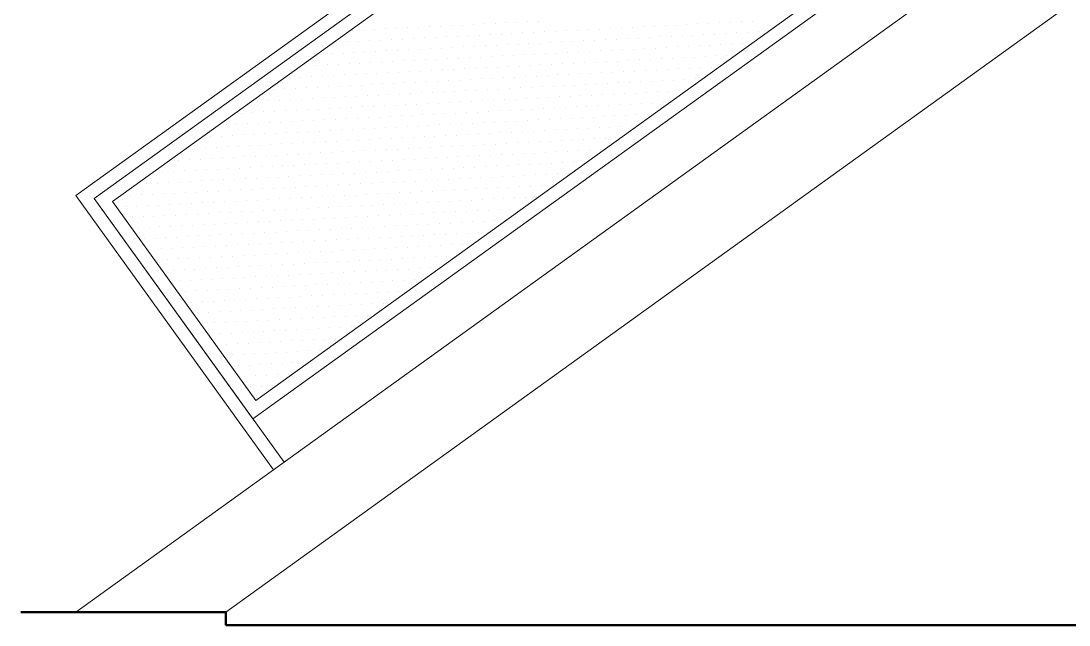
# Model space of a CAD drawing. Header units: inches. Extents: x -1721 to -585, y -6348 to -3019.
# Drawn here: x -823.88 to -821.487, y -3139.215 to -3137.836 of the extents above; entities that cross this region are included whole.
import ezdxf

# ---------------------------------------------------------------- set-up
doc = ezdxf.new("R2010")
doc.units = ezdxf.units.IN
doc.header["$MEASUREMENT"] = 0
doc.layers.add('$0$AA - pareti sezionate', color=236, linetype='Continuous', lineweight=50)
doc.layers.add('$0$AA- arredo', color=8, linetype='Continuous', lineweight=18)

msp = doc.modelspace()

# ---------------------------------------------------------------- linework, layer by layer
at = {"layer": '$0$AA - pareti sezionate'}
for p, q in [((-823.4121, -3139.1852), (-823.8798, -3139.1852)), ((-823.4121, -3139.1852), (-823.4121, -3139.2145)), ((-823.4121, -3139.2145), (-820.2544, -3139.2145))]:
    msp.add_line(p, q, dxfattribs=at)
at = {"layer": '$0$AA- arredo'}
for p, q in [((-820.2544, -3136.6652), (-823.7544, -3139.1852)), ((-821.5744, -3136.6652), (-823.7544, -3138.2342)), ((-821.523, -3136.6652), (-823.7125, -3138.241)), ((-820.2544, -3136.9116), (-823.4121, -3139.1852)), ((-822.3137, -3137.2342), (-823.7125, -3138.241)), ((-822.3205, -3137.2761), (-823.6707, -3138.2478)), ((-823.3436, -3138.7024), (-821.9934, -3137.7306)), ((-823.3504, -3138.7442), (-821.9515, -3137.7374)), ((-823.7544, -3138.2342), (-823.3036, -3138.8606)), ((-823.7125, -3138.241), (-823.2792, -3138.8431)), ((-823.7125, -3138.241), (-823.3504, -3138.7442)), ((-823.6707, -3138.2478), (-823.3436, -3138.7024))]:
    msp.add_line(p, q, dxfattribs=at)
at = {"layer": '$0$AA- arredo', "linetype": 'Continuous'}
for p, q in [((-823.0223, -3137.853), (-823.0223, -3137.853)), ((-822.9974, -3137.8518), (-822.9974, -3137.8518)), ((-822.9724, -3137.8505), (-822.9724, -3137.8505)), ((-822.9474, -3137.8492), (-822.9474, -3137.8492)), ((-822.9225, -3137.848), (-822.9225, -3137.848)), ((-822.8975, -3137.8467), (-822.8975, -3137.8467)), ((-822.8725, -3137.8454), (-822.8725, -3137.8454)), ((-822.8476, -3137.8441), (-822.8476, -3137.8441)), ((-822.8226, -3137.8429), (-822.8226, -3137.8429)), ((-822.7976, -3137.8416), (-822.7976, -3137.8416)), ((-822.7727, -3137.8403), (-822.7727, -3137.8403)), ((-822.7477, -3137.8391), (-822.7477, -3137.8391)), ((-822.7227, -3137.8378), (-822.7227, -3137.8378)), ((-822.6978, -3137.8365), (-822.6978, -3137.8365)), ((-822.5342, -3137.8532), (-822.5342, -3137.8532)), ((-822.5092, -3137.8519), (-822.5092, -3137.8519)), ((-822.4843, -3137.8507), (-822.4843, -3137.8507)), ((-822.4593, -3137.8494), (-822.4593, -3137.8494)), ((-822.4343, -3137.8481), (-822.4343, -3137.8481)), ((-822.4094, -3137.8468), (-822.4094, -3137.8468)), ((-822.3844, -3137.8456), (-822.3844, -3137.8456)), ((-822.3594, -3137.8443), (-822.3594, -3137.8443)), ((-822.3344, -3137.843), (-822.3344, -3137.843)), ((-822.3095, -3137.8418), (-822.3095, -3137.8418)), ((-822.2845, -3137.8405), (-822.2845, -3137.8405)), ((-822.2595, -3137.8392), (-822.2595, -3137.8392)), ((-822.2346, -3137.8379), (-822.2346, -3137.8379)), ((-822.2096, -3137.8367), (-822.2096, -3137.8367)), ((-823.1222, -3137.8581), (-823.1222, -3137.8581)), ((-823.0972, -3137.8569), (-823.0972, -3137.8569)), ((-823.0723, -3137.8556), (-823.0723, -3137.8556)), ((-823.0473, -3137.8543), (-823.0473, -3137.8543)), ((-823.0086, -3137.8774), (-823.0086, -3137.8774)), ((-822.9836, -3137.8761), (-822.9836, -3137.8761)), ((-822.9586, -3137.8748), (-822.9586, -3137.8748)), ((-822.9337, -3137.8736), (-822.9337, -3137.8736)), ((-822.9087, -3137.8723), (-822.9087, -3137.8723)), ((-822.8837, -3137.871), (-822.8837, -3137.871)), ((-822.8588, -3137.8697), (-822.8588, -3137.8697)), ((-822.8338, -3137.8685), (-822.8338, -3137.8685)), ((-822.8088, -3137.8672), (-822.8088, -3137.8672)), ((-822.7839, -3137.8659), (-822.7839, -3137.8659)), ((-822.7589, -3137.8647), (-822.7589, -3137.8647)), ((-822.7339, -3137.8634), (-822.7339, -3137.8634)), ((-822.709, -3137.8621), (-822.709, -3137.8621)), ((-822.684, -3137.8608), (-822.684, -3137.8608)), ((-822.659, -3137.8596), (-822.659, -3137.8596)), ((-822.6341, -3137.8583), (-822.6341, -3137.8583)), ((-822.6091, -3137.857), (-822.6091, -3137.857)), ((-822.5841, -3137.8557), (-822.5841, -3137.8557)), ((-822.5592, -3137.8545), (-822.5592, -3137.8545)), ((-822.5204, -3137.8775), (-822.5204, -3137.8775)), ((-822.4955, -3137.8763), (-822.4955, -3137.8763)), ((-822.4705, -3137.875), (-822.4705, -3137.875)), ((-822.4455, -3137.8737), (-822.4455, -3137.8737)), ((-822.4206, -3137.8724), (-822.4206, -3137.8724)), ((-822.3956, -3137.8712), (-822.3956, -3137.8712)), ((-822.3706, -3137.8699), (-822.3706, -3137.8699)), ((-822.3457, -3137.8686), (-822.3457, -3137.8686)), ((-822.3207, -3137.8674), (-822.3207, -3137.8674)), ((-822.2957, -3137.8661), (-822.2957, -3137.8661)), ((-822.2708, -3137.8648), (-822.2708, -3137.8648)), ((-822.2458, -3137.8635), (-822.2458, -3137.8635)), ((-822.2208, -3137.8623), (-822.2208, -3137.8623)), ((-822.1959, -3137.861), (-822.1959, -3137.861)), ((-823.1584, -3137.885), (-823.1584, -3137.885)), ((-823.1334, -3137.8837), (-823.1334, -3137.8837)), ((-823.1084, -3137.8825), (-823.1084, -3137.8825)), ((-823.0835, -3137.8812), (-823.0835, -3137.8812)), ((-823.0585, -3137.8799), (-823.0585, -3137.8799)), ((-823.0335, -3137.8786), (-823.0335, -3137.8786)), ((-822.9699, -3137.9004), (-822.9699, -3137.9004)), ((-822.9449, -3137.8992), (-822.9449, -3137.8992)), ((-822.9199, -3137.8979), (-822.9199, -3137.8979)), ((-822.8949, -3137.8966), (-822.8949, -3137.8966)), ((-822.87, -3137.8953), (-822.87, -3137.8953)), ((-822.845, -3137.8941), (-822.845, -3137.8941)), ((-822.82, -3137.8928), (-822.82, -3137.8928)), ((-822.7951, -3137.8915), (-822.7951, -3137.8915)), ((-822.7701, -3137.8903), (-822.7701, -3137.8903)), ((-822.7451, -3137.889), (-822.7451, -3137.889)), ((-822.7202, -3137.8877), (-822.7202, -3137.8877)), ((-822.6952, -3137.8864), (-822.6952, -3137.8864)), ((-822.6702, -3137.8852), (-822.6702, -3137.8852)), ((-822.6453, -3137.8839), (-822.6453, -3137.8839)), ((-822.6203, -3137.8826), (-822.6203, -3137.8826)), ((-822.5953, -3137.8814), (-822.5953, -3137.8814)), ((-822.5704, -3137.8801), (-822.5704, -3137.8801)), ((-822.5454, -3137.8788), (-822.5454, -3137.8788)), ((-822.4817, -3137.9006), (-822.4817, -3137.9006)), ((-822.4567, -3137.8993), (-822.4567, -3137.8993)), ((-822.4318, -3137.8981), (-822.4318, -3137.8981)), ((-822.4068, -3137.8968), (-822.4068, -3137.8968)), ((-822.3818, -3137.8955), (-822.3818, -3137.8955)), ((-822.3569, -3137.8942), (-822.3569, -3137.8942)), ((-822.3319, -3137.893), (-822.3319, -3137.893)), ((-822.3069, -3137.8917), (-822.3069, -3137.8917)), ((-822.282, -3137.8904), (-822.282, -3137.8904)), ((-822.257, -3137.8891), (-822.257, -3137.8891)), ((-822.232, -3137.8879), (-822.232, -3137.8879)), ((-823.1946, -3137.9119), (-823.1946, -3137.9119)), ((-823.1696, -3137.9106), (-823.1696, -3137.9106)), ((-823.1446, -3137.9093), (-823.1446, -3137.9093)), ((-823.1197, -3137.9081), (-823.1197, -3137.9081)), ((-823.0947, -3137.9068), (-823.0947, -3137.9068)), ((-823.0697, -3137.9055), (-823.0697, -3137.9055)), ((-823.0448, -3137.9043), (-823.0448, -3137.9043)), ((-823.0198, -3137.903), (-823.0198, -3137.903)), ((-822.9948, -3137.9017), (-822.9948, -3137.9017)), ((-822.9561, -3137.9248), (-822.9561, -3137.9248)), ((-822.9311, -3137.9235), (-822.9311, -3137.9235)), ((-822.9062, -3137.9222), (-822.9062, -3137.9222)), ((-822.8812, -3137.921), (-822.8812, -3137.921)), ((-822.8562, -3137.9197), (-822.8562, -3137.9197)), ((-822.8313, -3137.9184), (-822.8313, -3137.9184)), ((-822.8063, -3137.9171), (-822.8063, -3137.9171)), ((-822.7813, -3137.9159), (-822.7813, -3137.9159)), ((-822.7564, -3137.9146), (-822.7564, -3137.9146)), ((-822.7314, -3137.9133), (-822.7314, -3137.9133)), ((-822.7064, -3137.912), (-822.7064, -3137.912)), ((-822.6815, -3137.9108), (-822.6815, -3137.9108)), ((-822.6565, -3137.9095), (-822.6565, -3137.9095)), ((-822.6315, -3137.9082), (-822.6315, -3137.9082)), ((-822.6065, -3137.907), (-822.6065, -3137.907)), ((-822.5816, -3137.9057), (-822.5816, -3137.9057)), ((-822.5566, -3137.9044), (-822.5566, -3137.9044)), ((-822.5316, -3137.9031), (-822.5316, -3137.9031)), ((-822.5067, -3137.9019), (-822.5067, -3137.9019)), ((-822.468, -3137.9249), (-822.468, -3137.9249)), ((-822.443, -3137.9237), (-822.443, -3137.9237)), ((-822.418, -3137.9224), (-822.418, -3137.9224)), ((-822.3931, -3137.9211), (-822.3931, -3137.9211)), ((-822.3681, -3137.9198), (-822.3681, -3137.9198)), ((-822.3431, -3137.9186), (-822.3431, -3137.9186)), ((-822.3181, -3137.9173), (-822.3181, -3137.9173)), ((-822.2932, -3137.916), (-822.2932, -3137.916)), ((-822.2682, -3137.9147), (-822.2682, -3137.9147)), ((-823.2307, -3137.9388), (-823.2307, -3137.9388)), ((-823.2058, -3137.9375), (-823.2058, -3137.9375)), ((-823.1808, -3137.9362), (-823.1808, -3137.9362)), ((-823.1558, -3137.9349), (-823.1558, -3137.9349)), ((-823.1309, -3137.9337), (-823.1309, -3137.9337)), ((-823.1059, -3137.9324), (-823.1059, -3137.9324)), ((-823.0809, -3137.9311), (-823.0809, -3137.9311)), ((-823.056, -3137.9299), (-823.056, -3137.9299)), ((-823.031, -3137.9286), (-823.031, -3137.9286)), ((-823.006, -3137.9273), (-823.006, -3137.9273)), ((-822.9811, -3137.926), (-822.9811, -3137.926)), ((-822.9423, -3137.9491), (-822.9423, -3137.9491)), ((-822.9174, -3137.9478), (-822.9174, -3137.9478)), ((-822.8924, -3137.9466), (-822.8924, -3137.9466)), ((-822.8674, -3137.9453), (-822.8674, -3137.9453)), ((-822.8425, -3137.944), (-822.8425, -3137.944)), ((-822.8175, -3137.9427), (-822.8175, -3137.9427)), ((-822.7925, -3137.9415), (-822.7925, -3137.9415)), ((-822.7676, -3137.9402), (-822.7676, -3137.9402)), ((-822.7426, -3137.9389), (-822.7426, -3137.9389)), ((-822.7176, -3137.9376), (-822.7176, -3137.9376)), ((-822.6927, -3137.9364), (-822.6927, -3137.9364)), ((-822.6677, -3137.9351), (-822.6677, -3137.9351)), ((-822.6427, -3137.9338), (-822.6427, -3137.9338)), ((-822.6178, -3137.9326), (-822.6178, -3137.9326)), ((-822.5928, -3137.9313), (-822.5928, -3137.9313)), ((-822.5678, -3137.93), (-822.5678, -3137.93)), ((-822.5429, -3137.9287), (-822.5429, -3137.9287)), ((-822.5179, -3137.9275), (-822.5179, -3137.9275)), ((-822.4929, -3137.9262), (-822.4929, -3137.9262)), ((-822.4542, -3137.9493), (-822.4542, -3137.9493)), ((-822.4292, -3137.948), (-822.4292, -3137.948)), ((-822.4043, -3137.9467), (-822.4043, -3137.9467)), ((-822.3793, -3137.9454), (-822.3793, -3137.9454)), ((-822.3543, -3137.9442), (-822.3543, -3137.9442)), ((-822.3294, -3137.9429), (-822.3294, -3137.9429)), ((-822.3044, -3137.9416), (-822.3044, -3137.9416)), ((-823.2669, -3137.9656), (-823.2669, -3137.9656)), ((-823.2419, -3137.9644), (-823.2419, -3137.9644)), ((-823.217, -3137.9631), (-823.217, -3137.9631)), ((-823.192, -3137.9618), (-823.192, -3137.9618)), ((-823.167, -3137.9605), (-823.167, -3137.9605)), ((-823.1421, -3137.9593), (-823.1421, -3137.9593)), ((-823.1171, -3137.958), (-823.1171, -3137.958)), ((-823.0921, -3137.9567), (-823.0921, -3137.9567)), ((-823.0672, -3137.9555), (-823.0672, -3137.9555)), ((-823.0422, -3137.9542), (-823.0422, -3137.9542)), ((-823.0172, -3137.9529), (-823.0172, -3137.9529)), ((-822.9923, -3137.9516), (-822.9923, -3137.9516)), ((-822.9673, -3137.9504), (-822.9673, -3137.9504)), ((-822.9036, -3137.9722), (-822.9036, -3137.9722)), ((-822.8786, -3137.9709), (-822.8786, -3137.9709)), ((-822.8537, -3137.9696), (-822.8537, -3137.9696)), ((-822.8287, -3137.9683), (-822.8287, -3137.9683)), ((-822.8037, -3137.9671), (-822.8037, -3137.9671)), ((-822.7788, -3137.9658), (-822.7788, -3137.9658)), ((-822.7538, -3137.9645), (-822.7538, -3137.9645)), ((-822.7288, -3137.9633), (-822.7288, -3137.9633)), ((-822.7039, -3137.962), (-822.7039, -3137.962)), ((-822.6789, -3137.9607), (-822.6789, -3137.9607)), ((-822.6539, -3137.9594), (-822.6539, -3137.9594)), ((-822.629, -3137.9582), (-822.629, -3137.9582)), ((-822.604, -3137.9569), (-822.604, -3137.9569)), ((-822.579, -3137.9556), (-822.579, -3137.9556)), ((-822.5541, -3137.9543), (-822.5541, -3137.9543)), ((-822.5291, -3137.9531), (-822.5291, -3137.9531)), ((-822.5041, -3137.9518), (-822.5041, -3137.9518)), ((-822.4792, -3137.9505), (-822.4792, -3137.9505)), ((-822.4155, -3137.9723), (-822.4155, -3137.9723)), ((-822.3905, -3137.971), (-822.3905, -3137.971)), ((-822.3655, -3137.9698), (-822.3655, -3137.9698)), ((-822.3406, -3137.9685), (-822.3406, -3137.9685)), ((-823.3031, -3137.9925), (-823.3031, -3137.9925)), ((-823.2781, -3137.9912), (-823.2781, -3137.9912)), ((-823.2532, -3137.99), (-823.2532, -3137.99)), ((-823.2282, -3137.9887), (-823.2282, -3137.9887)), ((-823.2032, -3137.9874), (-823.2032, -3137.9874)), ((-823.1783, -3137.9862), (-823.1783, -3137.9862)), ((-823.1533, -3137.9849), (-823.1533, -3137.9849)), ((-823.1283, -3137.9836), (-823.1283, -3137.9836)), ((-823.1034, -3137.9823), (-823.1034, -3137.9823)), ((-823.0784, -3137.9811), (-823.0784, -3137.9811)), ((-823.0534, -3137.9798), (-823.0534, -3137.9798)), ((-823.0285, -3137.9785), (-823.0285, -3137.9785)), ((-823.0035, -3137.9772), (-823.0035, -3137.9772)), ((-822.9785, -3137.976), (-822.9785, -3137.976)), ((-822.9536, -3137.9747), (-822.9536, -3137.9747)), ((-822.9286, -3137.9734), (-822.9286, -3137.9734)), ((-822.8899, -3137.9965), (-822.8899, -3137.9965)), ((-822.8649, -3137.9952), (-822.8649, -3137.9952)), ((-822.8399, -3137.9939), (-822.8399, -3137.9939)), ((-822.815, -3137.9927), (-822.815, -3137.9927)), ((-822.79, -3137.9914), (-822.79, -3137.9914)), ((-822.765, -3137.9901), (-822.765, -3137.9901)), ((-822.7401, -3137.9889), (-822.7401, -3137.9889)), ((-822.7151, -3137.9876), (-822.7151, -3137.9876)), ((-822.6901, -3137.9863), (-822.6901, -3137.9863)), ((-822.6652, -3137.985), (-822.6652, -3137.985)), ((-822.6402, -3137.9838), (-822.6402, -3137.9838)), ((-822.6152, -3137.9825), (-822.6152, -3137.9825)), ((-822.5902, -3137.9812), (-822.5902, -3137.9812)), ((-822.5653, -3137.98), (-822.5653, -3137.98)), ((-822.5403, -3137.9787), (-822.5403, -3137.9787)), ((-822.5153, -3137.9774), (-822.5153, -3137.9774)), ((-822.4904, -3137.9761), (-822.4904, -3137.9761)), ((-822.4654, -3137.9749), (-822.4654, -3137.9749)), ((-822.4404, -3137.9736), (-822.4404, -3137.9736)), ((-822.4017, -3137.9966), (-822.4017, -3137.9966)), ((-822.3768, -3137.9954), (-822.3768, -3137.9954)), ((-823.3393, -3138.0194), (-823.3393, -3138.0194)), ((-823.3143, -3138.0181), (-823.3143, -3138.0181)), ((-823.2893, -3138.0168), (-823.2893, -3138.0168)), ((-823.2644, -3138.0156), (-823.2644, -3138.0156)), ((-823.2394, -3138.0143), (-823.2394, -3138.0143)), ((-823.2144, -3138.013), (-823.2144, -3138.013)), ((-823.1895, -3138.0118), (-823.1895, -3138.0118)), ((-823.1645, -3138.0105), (-823.1645, -3138.0105)), ((-823.1395, -3138.0092), (-823.1395, -3138.0092)), ((-823.1146, -3138.0079), (-823.1146, -3138.0079)), ((-823.0896, -3138.0067), (-823.0896, -3138.0067)), ((-823.0646, -3138.0054), (-823.0646, -3138.0054)), ((-823.0397, -3138.0041), (-823.0397, -3138.0041)), ((-823.0147, -3138.0029), (-823.0147, -3138.0029)), ((-822.9897, -3138.0016), (-822.9897, -3138.0016)), ((-822.9648, -3138.0003), (-822.9648, -3138.0003)), ((-822.9398, -3137.999), (-822.9398, -3137.999)), ((-822.9148, -3137.9978), (-822.9148, -3137.9978)), ((-822.8761, -3138.0208), (-822.8761, -3138.0208)), ((-822.8511, -3138.0195), (-822.8511, -3138.0195)), ((-822.8262, -3138.0183), (-822.8262, -3138.0183)), ((-822.8012, -3138.017), (-822.8012, -3138.017)), ((-822.7762, -3138.0157), (-822.7762, -3138.0157)), ((-822.7513, -3138.0145), (-822.7513, -3138.0145)), ((-822.7263, -3138.0132), (-822.7263, -3138.0132)), ((-822.7013, -3138.0119), (-822.7013, -3138.0119)), ((-822.6764, -3138.0106), (-822.6764, -3138.0106)), ((-822.6514, -3138.0094), (-822.6514, -3138.0094)), ((-822.6264, -3138.0081), (-822.6264, -3138.0081)), ((-822.6015, -3138.0068), (-822.6015, -3138.0068)), ((-822.5765, -3138.0056), (-822.5765, -3138.0056)), ((-822.5515, -3138.0043), (-822.5515, -3138.0043)), ((-822.5266, -3138.003), (-822.5266, -3138.003)), ((-822.5016, -3138.0017), (-822.5016, -3138.0017)), ((-822.4766, -3138.0005), (-822.4766, -3138.0005)), ((-822.4517, -3137.9992), (-822.4517, -3137.9992)), ((-822.4267, -3137.9979), (-822.4267, -3137.9979)), ((-823.3505, -3138.045), (-823.3505, -3138.045)), ((-823.3255, -3138.0437), (-823.3255, -3138.0437)), ((-823.3006, -3138.0424), (-823.3006, -3138.0424)), ((-823.2756, -3138.0412), (-823.2756, -3138.0412)), ((-823.2506, -3138.0399), (-823.2506, -3138.0399)), ((-823.2256, -3138.0386), (-823.2256, -3138.0386)), ((-823.2007, -3138.0374), (-823.2007, -3138.0374)), ((-823.1757, -3138.0361), (-823.1757, -3138.0361)), ((-823.1507, -3138.0348), (-823.1507, -3138.0348)), ((-823.1258, -3138.0335), (-823.1258, -3138.0335)), ((-823.1008, -3138.0323), (-823.1008, -3138.0323)), ((-823.0758, -3138.031), (-823.0758, -3138.031)), ((-823.0509, -3138.0297), (-823.0509, -3138.0297)), ((-823.0259, -3138.0285), (-823.0259, -3138.0285)), ((-823.0009, -3138.0272), (-823.0009, -3138.0272)), ((-822.976, -3138.0259), (-822.976, -3138.0259)), ((-822.951, -3138.0246), (-822.951, -3138.0246)), ((-822.926, -3138.0234), (-822.926, -3138.0234)), ((-822.9011, -3138.0221), (-822.9011, -3138.0221)), ((-822.8374, -3138.0439), (-822.8374, -3138.0439)), ((-822.8124, -3138.0426), (-822.8124, -3138.0426)), ((-822.7874, -3138.0413), (-822.7874, -3138.0413)), ((-822.7625, -3138.0401), (-822.7625, -3138.0401)), ((-822.7375, -3138.0388), (-822.7375, -3138.0388)), ((-822.7125, -3138.0375), (-822.7125, -3138.0375)), ((-822.6876, -3138.0362), (-822.6876, -3138.0362)), ((-822.6626, -3138.035), (-822.6626, -3138.035)), ((-822.6376, -3138.0337), (-822.6376, -3138.0337)), ((-822.6127, -3138.0324), (-822.6127, -3138.0324)), ((-822.5877, -3138.0312), (-822.5877, -3138.0312)), ((-822.5627, -3138.0299), (-822.5627, -3138.0299)), ((-822.5378, -3138.0286), (-822.5378, -3138.0286)), ((-822.5128, -3138.0273), (-822.5128, -3138.0273)), ((-822.4878, -3138.0261), (-822.4878, -3138.0261)), ((-822.4629, -3138.0248), (-822.4629, -3138.0248)), ((-822.4379, -3138.0235), (-822.4379, -3138.0235)), ((-822.4129, -3138.0223), (-822.4129, -3138.0223)), ((-823.3755, -3138.0463), (-823.3755, -3138.0463)), ((-823.3118, -3138.0681), (-823.3118, -3138.0681)), ((-823.2868, -3138.0668), (-823.2868, -3138.0668)), ((-823.2618, -3138.0655), (-823.2618, -3138.0655)), ((-823.2369, -3138.0642), (-823.2369, -3138.0642)), ((-823.2119, -3138.063), (-823.2119, -3138.063)), ((-823.1869, -3138.0617), (-823.1869, -3138.0617)), ((-823.162, -3138.0604), (-823.162, -3138.0604)), ((-823.137, -3138.0591), (-823.137, -3138.0591)), ((-823.112, -3138.0579), (-823.112, -3138.0579)), ((-823.0871, -3138.0566), (-823.0871, -3138.0566)), ((-823.0621, -3138.0553), (-823.0621, -3138.0553)), ((-823.0371, -3138.0541), (-823.0371, -3138.0541)), ((-823.0122, -3138.0528), (-823.0122, -3138.0528)), ((-822.9872, -3138.0515), (-822.9872, -3138.0515)), ((-822.9622, -3138.0502), (-822.9622, -3138.0502)), ((-822.9372, -3138.049), (-822.9372, -3138.049)), ((-822.9123, -3138.0477), (-822.9123, -3138.0477)), ((-822.8873, -3138.0464), (-822.8873, -3138.0464)), ((-822.8623, -3138.0452), (-822.8623, -3138.0452)), ((-822.8236, -3138.0682), (-822.8236, -3138.0682)), ((-822.7987, -3138.0669), (-822.7987, -3138.0669)), ((-822.7737, -3138.0657), (-822.7737, -3138.0657)), ((-822.7487, -3138.0644), (-822.7487, -3138.0644)), ((-822.7238, -3138.0631), (-822.7238, -3138.0631)), ((-822.6988, -3138.0619), (-822.6988, -3138.0619)), ((-822.6738, -3138.0606), (-822.6738, -3138.0606)), ((-822.6489, -3138.0593), (-822.6489, -3138.0593)), ((-822.6239, -3138.058), (-822.6239, -3138.058)), ((-822.5989, -3138.0568), (-822.5989, -3138.0568)), ((-822.5739, -3138.0555), (-822.5739, -3138.0555)), ((-822.549, -3138.0542), (-822.549, -3138.0542)), ((-822.524, -3138.0529), (-822.524, -3138.0529)), ((-822.499, -3138.0517), (-822.499, -3138.0517)), ((-822.4741, -3138.0504), (-822.4741, -3138.0504)), ((-822.4491, -3138.0491), (-822.4491, -3138.0491)), ((-823.4116, -3138.0731), (-823.4116, -3138.0731)), ((-823.3867, -3138.0719), (-823.3867, -3138.0719)), ((-823.3617, -3138.0706), (-823.3617, -3138.0706)), ((-823.3367, -3138.0693), (-823.3367, -3138.0693)), ((-823.298, -3138.0924), (-823.298, -3138.0924)), ((-823.273, -3138.0911), (-823.273, -3138.0911)), ((-823.2481, -3138.0898), (-823.2481, -3138.0898)), ((-823.2231, -3138.0886), (-823.2231, -3138.0886)), ((-823.1981, -3138.0873), (-823.1981, -3138.0873)), ((-823.1732, -3138.086), (-823.1732, -3138.086)), ((-823.1482, -3138.0848), (-823.1482, -3138.0848)), ((-823.1232, -3138.0835), (-823.1232, -3138.0835)), ((-823.0983, -3138.0822), (-823.0983, -3138.0822)), ((-823.0733, -3138.0809), (-823.0733, -3138.0809)), ((-823.0483, -3138.0797), (-823.0483, -3138.0797)), ((-823.0234, -3138.0784), (-823.0234, -3138.0784)), ((-822.9984, -3138.0771), (-822.9984, -3138.0771)), ((-822.9734, -3138.0758), (-822.9734, -3138.0758)), ((-822.9485, -3138.0746), (-822.9485, -3138.0746)), ((-822.9235, -3138.0733), (-822.9235, -3138.0733)), ((-822.8985, -3138.072), (-822.8985, -3138.072)), ((-822.8736, -3138.0708), (-822.8736, -3138.0708)), ((-822.8486, -3138.0695), (-822.8486, -3138.0695)), ((-822.8099, -3138.0925), (-822.8099, -3138.0925)), ((-822.7849, -3138.0913), (-822.7849, -3138.0913)), ((-822.7599, -3138.09), (-822.7599, -3138.09)), ((-822.735, -3138.0887), (-822.735, -3138.0887)), ((-822.71, -3138.0875), (-822.71, -3138.0875)), ((-822.685, -3138.0862), (-822.685, -3138.0862)), ((-822.6601, -3138.0849), (-822.6601, -3138.0849)), ((-822.6351, -3138.0836), (-822.6351, -3138.0836)), ((-822.6101, -3138.0824), (-822.6101, -3138.0824)), ((-822.5852, -3138.0811), (-822.5852, -3138.0811)), ((-822.5602, -3138.0798), (-822.5602, -3138.0798)), ((-822.5352, -3138.0785), (-822.5352, -3138.0785)), ((-822.5103, -3138.0773), (-822.5103, -3138.0773)), ((-822.4853, -3138.076), (-822.4853, -3138.076)), ((-823.4478, -3138.1), (-823.4478, -3138.1)), ((-823.4228, -3138.0987), (-823.4228, -3138.0987)), ((-823.3979, -3138.0975), (-823.3979, -3138.0975)), ((-823.3729, -3138.0962), (-823.3729, -3138.0962)), ((-823.3479, -3138.0949), (-823.3479, -3138.0949)), ((-823.323, -3138.0937), (-823.323, -3138.0937)), ((-823.2843, -3138.1167), (-823.2843, -3138.1167)), ((-823.2593, -3138.1154), (-823.2593, -3138.1154)), ((-823.2343, -3138.1142), (-823.2343, -3138.1142)), ((-823.2093, -3138.1129), (-823.2093, -3138.1129)), ((-823.1844, -3138.1116), (-823.1844, -3138.1116)), ((-823.1594, -3138.1104), (-823.1594, -3138.1104)), ((-823.1344, -3138.1091), (-823.1344, -3138.1091)), ((-823.1095, -3138.1078), (-823.1095, -3138.1078)), ((-823.0845, -3138.1065), (-823.0845, -3138.1065)), ((-823.0595, -3138.1053), (-823.0595, -3138.1053)), ((-823.0346, -3138.104), (-823.0346, -3138.104)), ((-823.0096, -3138.1027), (-823.0096, -3138.1027)), ((-822.9846, -3138.1014), (-822.9846, -3138.1014)), ((-822.9597, -3138.1002), (-822.9597, -3138.1002)), ((-822.9347, -3138.0989), (-822.9347, -3138.0989)), ((-822.9097, -3138.0976), (-822.9097, -3138.0976)), ((-822.8848, -3138.0964), (-822.8848, -3138.0964)), ((-822.8598, -3138.0951), (-822.8598, -3138.0951)), ((-822.8348, -3138.0938), (-822.8348, -3138.0938)), ((-822.7961, -3138.1169), (-822.7961, -3138.1169)), ((-822.7711, -3138.1156), (-822.7711, -3138.1156)), ((-822.7462, -3138.1143), (-822.7462, -3138.1143)), ((-822.7212, -3138.1131), (-822.7212, -3138.1131)), ((-822.6962, -3138.1118), (-822.6962, -3138.1118)), ((-822.6713, -3138.1105), (-822.6713, -3138.1105)), ((-822.6463, -3138.1092), (-822.6463, -3138.1092)), ((-822.6213, -3138.108), (-822.6213, -3138.108)), ((-822.5964, -3138.1067), (-822.5964, -3138.1067)), ((-822.5714, -3138.1054), (-822.5714, -3138.1054)), ((-822.5464, -3138.1042), (-822.5464, -3138.1042)), ((-822.5215, -3138.1029), (-822.5215, -3138.1029)), ((-823.484, -3138.1269), (-823.484, -3138.1269)), ((-823.459, -3138.1256), (-823.459, -3138.1256)), ((-823.4341, -3138.1243), (-823.4341, -3138.1243)), ((-823.4091, -3138.1231), (-823.4091, -3138.1231)), ((-823.3841, -3138.1218), (-823.3841, -3138.1218)), ((-823.3592, -3138.1205), (-823.3592, -3138.1205)), ((-823.3342, -3138.1193), (-823.3342, -3138.1193)), ((-823.3092, -3138.118), (-823.3092, -3138.118)), ((-823.2455, -3138.1398), (-823.2455, -3138.1398)), ((-823.2206, -3138.1385), (-823.2206, -3138.1385)), ((-823.1956, -3138.1372), (-823.1956, -3138.1372)), ((-823.1706, -3138.136), (-823.1706, -3138.136)), ((-823.1457, -3138.1347), (-823.1457, -3138.1347)), ((-823.1207, -3138.1334), (-823.1207, -3138.1334)), ((-823.0957, -3138.1321), (-823.0957, -3138.1321)), ((-823.0708, -3138.1309), (-823.0708, -3138.1309)), ((-823.0458, -3138.1296), (-823.0458, -3138.1296)), ((-823.0208, -3138.1283), (-823.0208, -3138.1283)), ((-822.9959, -3138.1271), (-822.9959, -3138.1271)), ((-822.9709, -3138.1258), (-822.9709, -3138.1258)), ((-822.9459, -3138.1245), (-822.9459, -3138.1245)), ((-822.9209, -3138.1232), (-822.9209, -3138.1232)), ((-822.896, -3138.122), (-822.896, -3138.122)), ((-822.871, -3138.1207), (-822.871, -3138.1207)), ((-822.846, -3138.1194), (-822.846, -3138.1194)), ((-822.8211, -3138.1181), (-822.8211, -3138.1181)), ((-822.7574, -3138.1399), (-822.7574, -3138.1399)), ((-822.7324, -3138.1387), (-822.7324, -3138.1387)), ((-822.7075, -3138.1374), (-822.7075, -3138.1374)), ((-822.6825, -3138.1361), (-822.6825, -3138.1361)), ((-822.6575, -3138.1348), (-822.6575, -3138.1348)), ((-822.6325, -3138.1336), (-822.6325, -3138.1336)), ((-822.6076, -3138.1323), (-822.6076, -3138.1323)), ((-822.5826, -3138.131), (-822.5826, -3138.131)), ((-822.5576, -3138.1298), (-822.5576, -3138.1298)), ((-823.5202, -3138.1538), (-823.5202, -3138.1538)), ((-823.4952, -3138.1525), (-823.4952, -3138.1525)), ((-823.4702, -3138.1512), (-823.4702, -3138.1512)), ((-823.4453, -3138.15), (-823.4453, -3138.15)), ((-823.4203, -3138.1487), (-823.4203, -3138.1487)), ((-823.3953, -3138.1474), (-823.3953, -3138.1474)), ((-823.3704, -3138.1461), (-823.3704, -3138.1461)), ((-823.3454, -3138.1449), (-823.3454, -3138.1449)), ((-823.3204, -3138.1436), (-823.3204, -3138.1436)), ((-823.2955, -3138.1423), (-823.2955, -3138.1423)), ((-823.2705, -3138.141), (-823.2705, -3138.141)), ((-823.2318, -3138.1641), (-823.2318, -3138.1641)), ((-823.2068, -3138.1628), (-823.2068, -3138.1628)), ((-823.1818, -3138.1616), (-823.1818, -3138.1616)), ((-823.1569, -3138.1603), (-823.1569, -3138.1603)), ((-823.1319, -3138.159), (-823.1319, -3138.159)), ((-823.1069, -3138.1577), (-823.1069, -3138.1577)), ((-823.082, -3138.1565), (-823.082, -3138.1565)), ((-823.057, -3138.1552), (-823.057, -3138.1552)), ((-823.032, -3138.1539), (-823.032, -3138.1539)), ((-823.0071, -3138.1527), (-823.0071, -3138.1527)), ((-822.9821, -3138.1514), (-822.9821, -3138.1514)), ((-822.9571, -3138.1501), (-822.9571, -3138.1501)), ((-822.9322, -3138.1488), (-822.9322, -3138.1488)), ((-822.9072, -3138.1476), (-822.9072, -3138.1476)), ((-822.8822, -3138.1463), (-822.8822, -3138.1463)), ((-822.8573, -3138.145), (-822.8573, -3138.145)), ((-822.8323, -3138.1438), (-822.8323, -3138.1438)), ((-822.8073, -3138.1425), (-822.8073, -3138.1425)), ((-822.7824, -3138.1412), (-822.7824, -3138.1412)), ((-822.7436, -3138.1643), (-822.7436, -3138.1643)), ((-822.7187, -3138.163), (-822.7187, -3138.163)), ((-822.6937, -3138.1617), (-822.6937, -3138.1617)), ((-822.6687, -3138.1604), (-822.6687, -3138.1604)), ((-822.6438, -3138.1592), (-822.6438, -3138.1592)), ((-822.6188, -3138.1579), (-822.6188, -3138.1579)), ((-822.5938, -3138.1566), (-822.5938, -3138.1566)), ((-823.5564, -3138.1806), (-823.5564, -3138.1806)), ((-823.5314, -3138.1794), (-823.5314, -3138.1794)), ((-823.5064, -3138.1781), (-823.5064, -3138.1781)), ((-823.4814, -3138.1768), (-823.4814, -3138.1768)), ((-823.4565, -3138.1756), (-823.4565, -3138.1756)), ((-823.4315, -3138.1743), (-823.4315, -3138.1743)), ((-823.4065, -3138.173), (-823.4065, -3138.173)), ((-823.3816, -3138.1717), (-823.3816, -3138.1717)), ((-823.3566, -3138.1705), (-823.3566, -3138.1705)), ((-823.3316, -3138.1692), (-823.3316, -3138.1692)), ((-823.3067, -3138.1679), (-823.3067, -3138.1679)), ((-823.2817, -3138.1667), (-823.2817, -3138.1667)), ((-823.2567, -3138.1654), (-823.2567, -3138.1654)), ((-823.218, -3138.1884), (-823.218, -3138.1884)), ((-823.193, -3138.1872), (-823.193, -3138.1872)), ((-823.1681, -3138.1859), (-823.1681, -3138.1859)), ((-823.1431, -3138.1846), (-823.1431, -3138.1846)), ((-823.1181, -3138.1833), (-823.1181, -3138.1833)), ((-823.0932, -3138.1821), (-823.0932, -3138.1821)), ((-823.0682, -3138.1808), (-823.0682, -3138.1808)), ((-823.0432, -3138.1795), (-823.0432, -3138.1795)), ((-823.0183, -3138.1783), (-823.0183, -3138.1783)), ((-822.9933, -3138.177), (-822.9933, -3138.177)), ((-822.9683, -3138.1757), (-822.9683, -3138.1757)), ((-822.9434, -3138.1744), (-822.9434, -3138.1744)), ((-822.9184, -3138.1732), (-822.9184, -3138.1732)), ((-822.8934, -3138.1719), (-822.8934, -3138.1719)), ((-822.8685, -3138.1706), (-822.8685, -3138.1706)), ((-822.8435, -3138.1694), (-822.8435, -3138.1694)), ((-822.8185, -3138.1681), (-822.8185, -3138.1681)), ((-822.7936, -3138.1668), (-822.7936, -3138.1668)), ((-822.7686, -3138.1655), (-822.7686, -3138.1655)), ((-822.7299, -3138.1886), (-822.7299, -3138.1886)), ((-822.7049, -3138.1873), (-822.7049, -3138.1873)), ((-822.6799, -3138.1861), (-822.6799, -3138.1861)), ((-822.655, -3138.1848), (-822.655, -3138.1848)), ((-822.63, -3138.1835), (-822.63, -3138.1835)), ((-823.5925, -3138.2075), (-823.5925, -3138.2075)), ((-823.5676, -3138.2062), (-823.5676, -3138.2062)), ((-823.5426, -3138.205), (-823.5426, -3138.205)), ((-823.5176, -3138.2037), (-823.5176, -3138.2037)), ((-823.4927, -3138.2024), (-823.4927, -3138.2024)), ((-823.4677, -3138.2012), (-823.4677, -3138.2012)), ((-823.4427, -3138.1999), (-823.4427, -3138.1999)), ((-823.4178, -3138.1986), (-823.4178, -3138.1986)), ((-823.3928, -3138.1973), (-823.3928, -3138.1973)), ((-823.3678, -3138.1961), (-823.3678, -3138.1961)), ((-823.3429, -3138.1948), (-823.3429, -3138.1948)), ((-823.3179, -3138.1935), (-823.3179, -3138.1935)), ((-823.2929, -3138.1923), (-823.2929, -3138.1923)), ((-823.268, -3138.191), (-823.268, -3138.191)), ((-823.243, -3138.1897), (-823.243, -3138.1897)), ((-823.1793, -3138.2115), (-823.1793, -3138.2115)), ((-823.1543, -3138.2102), (-823.1543, -3138.2102)), ((-823.1294, -3138.209), (-823.1294, -3138.209)), ((-823.1044, -3138.2077), (-823.1044, -3138.2077)), ((-823.0794, -3138.2064), (-823.0794, -3138.2064)), ((-823.0545, -3138.2051), (-823.0545, -3138.2051)), ((-823.0295, -3138.2039), (-823.0295, -3138.2039)), ((-823.0045, -3138.2026), (-823.0045, -3138.2026)), ((-822.9796, -3138.2013), (-822.9796, -3138.2013)), ((-822.9546, -3138.2), (-822.9546, -3138.2)), ((-822.9296, -3138.1988), (-822.9296, -3138.1988)), ((-822.9046, -3138.1975), (-822.9046, -3138.1975)), ((-822.8797, -3138.1962), (-822.8797, -3138.1962)), ((-822.8547, -3138.195), (-822.8547, -3138.195)), ((-822.8297, -3138.1937), (-822.8297, -3138.1937)), ((-822.8048, -3138.1924), (-822.8048, -3138.1924)), ((-822.7798, -3138.1911), (-822.7798, -3138.1911)), ((-822.7548, -3138.1899), (-822.7548, -3138.1899)), ((-822.6912, -3138.2117), (-822.6912, -3138.2117)), ((-822.6662, -3138.2104), (-822.6662, -3138.2104)), ((-823.6537, -3138.2357), (-823.6537, -3138.2357)), ((-823.6287, -3138.2344), (-823.6287, -3138.2344)), ((-823.6037, -3138.2331), (-823.6037, -3138.2331)), ((-823.5788, -3138.2319), (-823.5788, -3138.2319)), ((-823.5538, -3138.2306), (-823.5538, -3138.2306)), ((-823.5288, -3138.2293), (-823.5288, -3138.2293)), ((-823.5039, -3138.228), (-823.5039, -3138.228)), ((-823.4789, -3138.2268), (-823.4789, -3138.2268)), ((-823.4539, -3138.2255), (-823.4539, -3138.2255)), ((-823.429, -3138.2242), (-823.429, -3138.2242)), ((-823.404, -3138.2229), (-823.404, -3138.2229)), ((-823.379, -3138.2217), (-823.379, -3138.2217)), ((-823.3541, -3138.2204), (-823.3541, -3138.2204)), ((-823.3291, -3138.2191), (-823.3291, -3138.2191)), ((-823.3041, -3138.2179), (-823.3041, -3138.2179)), ((-823.2792, -3138.2166), (-823.2792, -3138.2166)), ((-823.2542, -3138.2153), (-823.2542, -3138.2153)), ((-823.2292, -3138.214), (-823.2292, -3138.214)), ((-823.2043, -3138.2128), (-823.2043, -3138.2128)), ((-823.1655, -3138.2358), (-823.1655, -3138.2358)), ((-823.1406, -3138.2346), (-823.1406, -3138.2346)), ((-823.1156, -3138.2333), (-823.1156, -3138.2333)), ((-823.0906, -3138.232), (-823.0906, -3138.232)), ((-823.0657, -3138.2307), (-823.0657, -3138.2307)), ((-823.0407, -3138.2295), (-823.0407, -3138.2295)), ((-823.0157, -3138.2282), (-823.0157, -3138.2282)), ((-822.9908, -3138.2269), (-822.9908, -3138.2269)), ((-822.9658, -3138.2257), (-822.9658, -3138.2257)), ((-822.9408, -3138.2244), (-822.9408, -3138.2244)), ((-822.9159, -3138.2231), (-822.9159, -3138.2231)), ((-822.8909, -3138.2218), (-822.8909, -3138.2218)), ((-822.8659, -3138.2206), (-822.8659, -3138.2206)), ((-822.841, -3138.2193), (-822.841, -3138.2193)), ((-822.816, -3138.218), (-822.816, -3138.218)), ((-822.791, -3138.2167), (-822.791, -3138.2167)), ((-822.7661, -3138.2155), (-822.7661, -3138.2155)), ((-822.7411, -3138.2142), (-822.7411, -3138.2142)), ((-822.7161, -3138.2129), (-822.7161, -3138.2129)), ((-823.6399, -3138.26), (-823.6399, -3138.26)), ((-823.615, -3138.2587), (-823.615, -3138.2587)), ((-823.59, -3138.2575), (-823.59, -3138.2575)), ((-823.565, -3138.2562), (-823.565, -3138.2562)), ((-823.5401, -3138.2549), (-823.5401, -3138.2549)), ((-823.5151, -3138.2536), (-823.5151, -3138.2536)), ((-823.4901, -3138.2524), (-823.4901, -3138.2524)), ((-823.4651, -3138.2511), (-823.4651, -3138.2511)), ((-823.4402, -3138.2498), (-823.4402, -3138.2498)), ((-823.4152, -3138.2486), (-823.4152, -3138.2486)), ((-823.3902, -3138.2473), (-823.3902, -3138.2473)), ((-823.3653, -3138.246), (-823.3653, -3138.246)), ((-823.3403, -3138.2447), (-823.3403, -3138.2447)), ((-823.3153, -3138.2435), (-823.3153, -3138.2435)), ((-823.2904, -3138.2422), (-823.2904, -3138.2422)), ((-823.2654, -3138.2409), (-823.2654, -3138.2409)), ((-823.2404, -3138.2396), (-823.2404, -3138.2396)), ((-823.2155, -3138.2384), (-823.2155, -3138.2384)), ((-823.1905, -3138.2371), (-823.1905, -3138.2371)), ((-823.1518, -3138.2602), (-823.1518, -3138.2602)), ((-823.1268, -3138.2589), (-823.1268, -3138.2589)), ((-823.1018, -3138.2576), (-823.1018, -3138.2576)), ((-823.0769, -3138.2563), (-823.0769, -3138.2563)), ((-823.0519, -3138.2551), (-823.0519, -3138.2551)), ((-823.0269, -3138.2538), (-823.0269, -3138.2538)), ((-823.002, -3138.2525), (-823.002, -3138.2525)), ((-822.977, -3138.2513), (-822.977, -3138.2513)), ((-822.952, -3138.25), (-822.952, -3138.25)), ((-822.9271, -3138.2487), (-822.9271, -3138.2487)), ((-822.9021, -3138.2474), (-822.9021, -3138.2474)), ((-822.8771, -3138.2462), (-822.8771, -3138.2462)), ((-822.8522, -3138.2449), (-822.8522, -3138.2449)), ((-822.8272, -3138.2436), (-822.8272, -3138.2436)), ((-822.8022, -3138.2423), (-822.8022, -3138.2423)), ((-822.7773, -3138.2411), (-822.7773, -3138.2411)), ((-822.7523, -3138.2398), (-822.7523, -3138.2398)), ((-822.7273, -3138.2385), (-822.7273, -3138.2385)), ((-822.7024, -3138.2373), (-822.7024, -3138.2373)), ((-823.6262, -3138.2843), (-823.6262, -3138.2843)), ((-823.6012, -3138.2831), (-823.6012, -3138.2831)), ((-823.5762, -3138.2818), (-823.5762, -3138.2818)), ((-823.5513, -3138.2805), (-823.5513, -3138.2805)), ((-823.5263, -3138.2792), (-823.5263, -3138.2792)), ((-823.5013, -3138.278), (-823.5013, -3138.278)), ((-823.4764, -3138.2767), (-823.4764, -3138.2767)), ((-823.4514, -3138.2754), (-823.4514, -3138.2754)), ((-823.4264, -3138.2742), (-823.4264, -3138.2742)), ((-823.4015, -3138.2729), (-823.4015, -3138.2729)), ((-823.3765, -3138.2716), (-823.3765, -3138.2716)), ((-823.3515, -3138.2703), (-823.3515, -3138.2703)), ((-823.3266, -3138.2691), (-823.3266, -3138.2691)), ((-823.3016, -3138.2678), (-823.3016, -3138.2678)), ((-823.2766, -3138.2665), (-823.2766, -3138.2665)), ((-823.2517, -3138.2652), (-823.2517, -3138.2652)), ((-823.2267, -3138.264), (-823.2267, -3138.264)), ((-823.2017, -3138.2627), (-823.2017, -3138.2627)), ((-823.1767, -3138.2614), (-823.1767, -3138.2614)), ((-823.1131, -3138.2832), (-823.1131, -3138.2832)), ((-823.0881, -3138.2819), (-823.0881, -3138.2819)), ((-823.0631, -3138.2807), (-823.0631, -3138.2807)), ((-823.0382, -3138.2794), (-823.0382, -3138.2794)), ((-823.0132, -3138.2781), (-823.0132, -3138.2781)), ((-822.9882, -3138.2769), (-822.9882, -3138.2769)), ((-822.9633, -3138.2756), (-822.9633, -3138.2756)), ((-822.9383, -3138.2743), (-822.9383, -3138.2743)), ((-822.9133, -3138.273), (-822.9133, -3138.273)), ((-822.8883, -3138.2718), (-822.8883, -3138.2718)), ((-822.8634, -3138.2705), (-822.8634, -3138.2705)), ((-822.8384, -3138.2692), (-822.8384, -3138.2692)), ((-822.8134, -3138.268), (-822.8134, -3138.268)), ((-822.7885, -3138.2667), (-822.7885, -3138.2667)), ((-822.7635, -3138.2654), (-822.7635, -3138.2654)), ((-822.7385, -3138.2641), (-822.7385, -3138.2641)), ((-823.5874, -3138.3074), (-823.5874, -3138.3074)), ((-823.5625, -3138.3061), (-823.5625, -3138.3061)), ((-823.5375, -3138.3048), (-823.5375, -3138.3048)), ((-823.5125, -3138.3036), (-823.5125, -3138.3036)), ((-823.4876, -3138.3023), (-823.4876, -3138.3023)), ((-823.4626, -3138.301), (-823.4626, -3138.301)), ((-823.4376, -3138.2998), (-823.4376, -3138.2998)), ((-823.4127, -3138.2985), (-823.4127, -3138.2985)), ((-823.3877, -3138.2972), (-823.3877, -3138.2972)), ((-823.3627, -3138.2959), (-823.3627, -3138.2959)), ((-823.3378, -3138.2947), (-823.3378, -3138.2947)), ((-823.3128, -3138.2934), (-823.3128, -3138.2934)), ((-823.2878, -3138.2921), (-823.2878, -3138.2921)), ((-823.2629, -3138.2909), (-823.2629, -3138.2909)), ((-823.2379, -3138.2896), (-823.2379, -3138.2896)), ((-823.2129, -3138.2883), (-823.2129, -3138.2883)), ((-823.188, -3138.287), (-823.188, -3138.287)), ((-823.163, -3138.2858), (-823.163, -3138.2858)), ((-823.138, -3138.2845), (-823.138, -3138.2845)), ((-823.0993, -3138.3076), (-823.0993, -3138.3076)), ((-823.0743, -3138.3063), (-823.0743, -3138.3063)), ((-823.0494, -3138.305), (-823.0494, -3138.305)), ((-823.0244, -3138.3037), (-823.0244, -3138.3037)), ((-822.9994, -3138.3025), (-822.9994, -3138.3025)), ((-822.9745, -3138.3012), (-822.9745, -3138.3012)), ((-822.9495, -3138.2999), (-822.9495, -3138.2999)), ((-822.9245, -3138.2986), (-822.9245, -3138.2986)), ((-822.8996, -3138.2974), (-822.8996, -3138.2974)), ((-822.8746, -3138.2961), (-822.8746, -3138.2961)), ((-822.8496, -3138.2948), (-822.8496, -3138.2948)), ((-822.8247, -3138.2936), (-822.8247, -3138.2936)), ((-822.7997, -3138.2923), (-822.7997, -3138.2923)), ((-822.7747, -3138.291), (-822.7747, -3138.291)), ((-823.6124, -3138.3087), (-823.6124, -3138.3087)), ((-823.5737, -3138.3317), (-823.5737, -3138.3317)), ((-823.5487, -3138.3305), (-823.5487, -3138.3305)), ((-823.5238, -3138.3292), (-823.5238, -3138.3292)), ((-823.4988, -3138.3279), (-823.4988, -3138.3279)), ((-823.4738, -3138.3266), (-823.4738, -3138.3266)), ((-823.4488, -3138.3254), (-823.4488, -3138.3254)), ((-823.4239, -3138.3241), (-823.4239, -3138.3241)), ((-823.3989, -3138.3228), (-823.3989, -3138.3228)), ((-823.3739, -3138.3215), (-823.3739, -3138.3215)), ((-823.349, -3138.3203), (-823.349, -3138.3203)), ((-823.324, -3138.319), (-823.324, -3138.319)), ((-823.299, -3138.3177), (-823.299, -3138.3177)), ((-823.2741, -3138.3165), (-823.2741, -3138.3165)), ((-823.2491, -3138.3152), (-823.2491, -3138.3152)), ((-823.2241, -3138.3139), (-823.2241, -3138.3139)), ((-823.1992, -3138.3126), (-823.1992, -3138.3126)), ((-823.1742, -3138.3114), (-823.1742, -3138.3114)), ((-823.1492, -3138.3101), (-823.1492, -3138.3101)), ((-823.1243, -3138.3088), (-823.1243, -3138.3088)), ((-823.0855, -3138.3319), (-823.0855, -3138.3319)), ((-823.0606, -3138.3306), (-823.0606, -3138.3306)), ((-823.0356, -3138.3293), (-823.0356, -3138.3293)), ((-823.0106, -3138.3281), (-823.0106, -3138.3281)), ((-822.9857, -3138.3268), (-822.9857, -3138.3268)), ((-822.9607, -3138.3255), (-822.9607, -3138.3255)), ((-822.9357, -3138.3242), (-822.9357, -3138.3242)), ((-822.9108, -3138.323), (-822.9108, -3138.323)), ((-822.8858, -3138.3217), (-822.8858, -3138.3217)), ((-822.8608, -3138.3204), (-822.8608, -3138.3204)), ((-822.8359, -3138.3192), (-822.8359, -3138.3192)), ((-822.8109, -3138.3179), (-822.8109, -3138.3179)), ((-823.5987, -3138.333), (-823.5987, -3138.333)), ((-823.5599, -3138.3561), (-823.5599, -3138.3561)), ((-823.535, -3138.3548), (-823.535, -3138.3548)), ((-823.51, -3138.3535), (-823.51, -3138.3535)), ((-823.485, -3138.3522), (-823.485, -3138.3522)), ((-823.4601, -3138.351), (-823.4601, -3138.351)), ((-823.4351, -3138.3497), (-823.4351, -3138.3497)), ((-823.4101, -3138.3484), (-823.4101, -3138.3484)), ((-823.3852, -3138.3471), (-823.3852, -3138.3471)), ((-823.3602, -3138.3459), (-823.3602, -3138.3459)), ((-823.3352, -3138.3446), (-823.3352, -3138.3446)), ((-823.3103, -3138.3433), (-823.3103, -3138.3433)), ((-823.2853, -3138.3421), (-823.2853, -3138.3421)), ((-823.2603, -3138.3408), (-823.2603, -3138.3408)), ((-823.2354, -3138.3395), (-823.2354, -3138.3395)), ((-823.2104, -3138.3382), (-823.2104, -3138.3382)), ((-823.1854, -3138.337), (-823.1854, -3138.337)), ((-823.1604, -3138.3357), (-823.1604, -3138.3357)), ((-823.1355, -3138.3344), (-823.1355, -3138.3344)), ((-823.1105, -3138.3332), (-823.1105, -3138.3332)), ((-823.0468, -3138.3549), (-823.0468, -3138.3549)), ((-823.0219, -3138.3537), (-823.0219, -3138.3537)), ((-822.9969, -3138.3524), (-822.9969, -3138.3524)), ((-822.9719, -3138.3511), (-822.9719, -3138.3511)), ((-822.947, -3138.3499), (-822.947, -3138.3499)), ((-822.922, -3138.3486), (-822.922, -3138.3486)), ((-822.897, -3138.3473), (-822.897, -3138.3473)), ((-822.872, -3138.346), (-822.872, -3138.346)), ((-822.8471, -3138.3448), (-822.8471, -3138.3448)), ((-823.5849, -3138.3573), (-823.5849, -3138.3573)), ((-823.5212, -3138.3791), (-823.5212, -3138.3791)), ((-823.4962, -3138.3778), (-823.4962, -3138.3778)), ((-823.4713, -3138.3766), (-823.4713, -3138.3766)), ((-823.4463, -3138.3753), (-823.4463, -3138.3753)), ((-823.4213, -3138.374), (-823.4213, -3138.374)), ((-823.3964, -3138.3728), (-823.3964, -3138.3728)), ((-823.3714, -3138.3715), (-823.3714, -3138.3715)), ((-823.3464, -3138.3702), (-823.3464, -3138.3702)), ((-823.3215, -3138.3689), (-823.3215, -3138.3689)), ((-823.2965, -3138.3677), (-823.2965, -3138.3677)), ((-823.2715, -3138.3664), (-823.2715, -3138.3664)), ((-823.2466, -3138.3651), (-823.2466, -3138.3651)), ((-823.2216, -3138.3638), (-823.2216, -3138.3638)), ((-823.1966, -3138.3626), (-823.1966, -3138.3626)), ((-823.1717, -3138.3613), (-823.1717, -3138.3613)), ((-823.1467, -3138.36), (-823.1467, -3138.36)), ((-823.1217, -3138.3588), (-823.1217, -3138.3588)), ((-823.0968, -3138.3575), (-823.0968, -3138.3575)), ((-823.0718, -3138.3562), (-823.0718, -3138.3562)), ((-823.0331, -3138.3793), (-823.0331, -3138.3793)), ((-823.0081, -3138.378), (-823.0081, -3138.378)), ((-822.9831, -3138.3767), (-822.9831, -3138.3767)), ((-822.9582, -3138.3755), (-822.9582, -3138.3755)), ((-822.9332, -3138.3742), (-822.9332, -3138.3742)), ((-822.9082, -3138.3729), (-822.9082, -3138.3729)), ((-823.5711, -3138.3817), (-823.5711, -3138.3817)), ((-823.5462, -3138.3804), (-823.5462, -3138.3804)), ((-823.5074, -3138.4034), (-823.5074, -3138.4034)), ((-823.4825, -3138.4022), (-823.4825, -3138.4022)), ((-823.4575, -3138.4009), (-823.4575, -3138.4009)), ((-823.4325, -3138.3996), (-823.4325, -3138.3996)), ((-823.4076, -3138.3984), (-823.4076, -3138.3984)), ((-823.3826, -3138.3971), (-823.3826, -3138.3971)), ((-823.3576, -3138.3958), (-823.3576, -3138.3958)), ((-823.3327, -3138.3945), (-823.3327, -3138.3945)), ((-823.3077, -3138.3933), (-823.3077, -3138.3933)), ((-823.2827, -3138.392), (-823.2827, -3138.392)), ((-823.2578, -3138.3907), (-823.2578, -3138.3907)), ((-823.2328, -3138.3895), (-823.2328, -3138.3895)), ((-823.2078, -3138.3882), (-823.2078, -3138.3882)), ((-823.1829, -3138.3869), (-823.1829, -3138.3869)), ((-823.1579, -3138.3856), (-823.1579, -3138.3856)), ((-823.1329, -3138.3844), (-823.1329, -3138.3844)), ((-823.108, -3138.3831), (-823.108, -3138.3831)), ((-823.083, -3138.3818), (-823.083, -3138.3818)), ((-823.058, -3138.3805), (-823.058, -3138.3805)), ((-823.0193, -3138.4036), (-823.0193, -3138.4036)), ((-822.9943, -3138.4023), (-822.9943, -3138.4023)), ((-822.9694, -3138.4011), (-822.9694, -3138.4011)), ((-822.9444, -3138.3998), (-822.9444, -3138.3998)), ((-823.5324, -3138.4047), (-823.5324, -3138.4047)), ((-823.4937, -3138.4278), (-823.4937, -3138.4278)), ((-823.4687, -3138.4265), (-823.4687, -3138.4265)), ((-823.4438, -3138.4252), (-823.4438, -3138.4252)), ((-823.4188, -3138.424), (-823.4188, -3138.424)), ((-823.3938, -3138.4227), (-823.3938, -3138.4227)), ((-823.3689, -3138.4214), (-823.3689, -3138.4214)), ((-823.3439, -3138.4201), (-823.3439, -3138.4201)), ((-823.3189, -3138.4189), (-823.3189, -3138.4189)), ((-823.294, -3138.4176), (-823.294, -3138.4176)), ((-823.269, -3138.4163), (-823.269, -3138.4163)), ((-823.244, -3138.4151), (-823.244, -3138.4151)), ((-823.2191, -3138.4138), (-823.2191, -3138.4138)), ((-823.1941, -3138.4125), (-823.1941, -3138.4125)), ((-823.1691, -3138.4112), (-823.1691, -3138.4112)), ((-823.1441, -3138.41), (-823.1441, -3138.41)), ((-823.1192, -3138.4087), (-823.1192, -3138.4087)), ((-823.0942, -3138.4074), (-823.0942, -3138.4074)), ((-823.0692, -3138.4061), (-823.0692, -3138.4061)), ((-823.0443, -3138.4049), (-823.0443, -3138.4049)), ((-822.9806, -3138.4267), (-822.9806, -3138.4267)), ((-823.5187, -3138.429), (-823.5187, -3138.429)), ((-823.455, -3138.4508), (-823.455, -3138.4508)), ((-823.43, -3138.4496), (-823.43, -3138.4496)), ((-823.405, -3138.4483), (-823.405, -3138.4483)), ((-823.3801, -3138.447), (-823.3801, -3138.447)), ((-823.3551, -3138.4457), (-823.3551, -3138.4457)), ((-823.3301, -3138.4445), (-823.3301, -3138.4445)), ((-823.3052, -3138.4432), (-823.3052, -3138.4432)), ((-823.2802, -3138.4419), (-823.2802, -3138.4419)), ((-823.2552, -3138.4407), (-823.2552, -3138.4407)), ((-823.2303, -3138.4394), (-823.2303, -3138.4394)), ((-823.2053, -3138.4381), (-823.2053, -3138.4381)), ((-823.1803, -3138.4368), (-823.1803, -3138.4368)), ((-823.1554, -3138.4356), (-823.1554, -3138.4356)), ((-823.1304, -3138.4343), (-823.1304, -3138.4343)), ((-823.1054, -3138.433), (-823.1054, -3138.433)), ((-823.0805, -3138.4318), (-823.0805, -3138.4318)), ((-823.0555, -3138.4305), (-823.0555, -3138.4305)), ((-823.0305, -3138.4292), (-823.0305, -3138.4292)), ((-823.0056, -3138.4279), (-823.0056, -3138.4279)), ((-823.5049, -3138.4534), (-823.5049, -3138.4534)), ((-823.4799, -3138.4521), (-823.4799, -3138.4521)), ((-823.4412, -3138.4752), (-823.4412, -3138.4752)), ((-823.4162, -3138.4739), (-823.4162, -3138.4739)), ((-823.3913, -3138.4726), (-823.3913, -3138.4726)), ((-823.3663, -3138.4714), (-823.3663, -3138.4714)), ((-823.3413, -3138.4701), (-823.3413, -3138.4701)), ((-823.3164, -3138.4688), (-823.3164, -3138.4688)), ((-823.2914, -3138.4675), (-823.2914, -3138.4675)), ((-823.2664, -3138.4663), (-823.2664, -3138.4663)), ((-823.2415, -3138.465), (-823.2415, -3138.465)), ((-823.2165, -3138.4637), (-823.2165, -3138.4637)), ((-823.1915, -3138.4624), (-823.1915, -3138.4624)), ((-823.1666, -3138.4612), (-823.1666, -3138.4612)), ((-823.1416, -3138.4599), (-823.1416, -3138.4599)), ((-823.1166, -3138.4586), (-823.1166, -3138.4586)), ((-823.0917, -3138.4574), (-823.0917, -3138.4574)), ((-823.0667, -3138.4561), (-823.0667, -3138.4561)), ((-823.0417, -3138.4548), (-823.0417, -3138.4548)), ((-823.0168, -3138.4535), (-823.0168, -3138.4535)), ((-823.4911, -3138.4777), (-823.4911, -3138.4777)), ((-823.4662, -3138.4764), (-823.4662, -3138.4764)), ((-823.4275, -3138.4995), (-823.4275, -3138.4995)), ((-823.4025, -3138.4982), (-823.4025, -3138.4982)), ((-823.3775, -3138.497), (-823.3775, -3138.497)), ((-823.3526, -3138.4957), (-823.3526, -3138.4957)), ((-823.3276, -3138.4944), (-823.3276, -3138.4944)), ((-823.3026, -3138.4931), (-823.3026, -3138.4931)), ((-823.2777, -3138.4919), (-823.2777, -3138.4919)), ((-823.2527, -3138.4906), (-823.2527, -3138.4906)), ((-823.2277, -3138.4893), (-823.2277, -3138.4893)), ((-823.2027, -3138.488), (-823.2027, -3138.488)), ((-823.1778, -3138.4868), (-823.1778, -3138.4868)), ((-823.1528, -3138.4855), (-823.1528, -3138.4855)), ((-823.1278, -3138.4842), (-823.1278, -3138.4842)), ((-823.1029, -3138.483), (-823.1029, -3138.483)), ((-823.0779, -3138.4817), (-823.0779, -3138.4817)), ((-823.0529, -3138.4804), (-823.0529, -3138.4804)), ((-823.4774, -3138.502), (-823.4774, -3138.502)), ((-823.4524, -3138.5008), (-823.4524, -3138.5008)), ((-823.3887, -3138.5226), (-823.3887, -3138.5226)), ((-823.3638, -3138.5213), (-823.3638, -3138.5213)), ((-823.3388, -3138.52), (-823.3388, -3138.52)), ((-823.3138, -3138.5187), (-823.3138, -3138.5187)), ((-823.2889, -3138.5175), (-823.2889, -3138.5175)), ((-823.2639, -3138.5162), (-823.2639, -3138.5162)), ((-823.2389, -3138.5149), (-823.2389, -3138.5149)), ((-823.214, -3138.5137), (-823.214, -3138.5137)), ((-823.189, -3138.5124), (-823.189, -3138.5124)), ((-823.164, -3138.5111), (-823.164, -3138.5111)), ((-823.1391, -3138.5098), (-823.1391, -3138.5098)), ((-823.1141, -3138.5086), (-823.1141, -3138.5086)), ((-823.0891, -3138.5073), (-823.0891, -3138.5073)), ((-823.4636, -3138.5264), (-823.4636, -3138.5264)), ((-823.4387, -3138.5251), (-823.4387, -3138.5251)), ((-823.4137, -3138.5238), (-823.4137, -3138.5238)), ((-823.375, -3138.5469), (-823.375, -3138.5469)), ((-823.35, -3138.5456), (-823.35, -3138.5456)), ((-823.325, -3138.5443), (-823.325, -3138.5443)), ((-823.3001, -3138.5431), (-823.3001, -3138.5431)), ((-823.2751, -3138.5418), (-823.2751, -3138.5418)), ((-823.2501, -3138.5405), (-823.2501, -3138.5405)), ((-823.2252, -3138.5393), (-823.2252, -3138.5393)), ((-823.2002, -3138.538), (-823.2002, -3138.538)), ((-823.1752, -3138.5367), (-823.1752, -3138.5367)), ((-823.1503, -3138.5354), (-823.1503, -3138.5354)), ((-823.1253, -3138.5342), (-823.1253, -3138.5342)), ((-823.4499, -3138.5507), (-823.4499, -3138.5507)), ((-823.4249, -3138.5494), (-823.4249, -3138.5494)), ((-823.3999, -3138.5482), (-823.3999, -3138.5482)), ((-823.3612, -3138.5712), (-823.3612, -3138.5712)), ((-823.3363, -3138.5699), (-823.3363, -3138.5699)), ((-823.3113, -3138.5687), (-823.3113, -3138.5687)), ((-823.2863, -3138.5674), (-823.2863, -3138.5674)), ((-823.2614, -3138.5661), (-823.2614, -3138.5661)), ((-823.2364, -3138.5649), (-823.2364, -3138.5649)), ((-823.2114, -3138.5636), (-823.2114, -3138.5636)), ((-823.1864, -3138.5623), (-823.1864, -3138.5623)), ((-823.1615, -3138.561), (-823.1615, -3138.561)), ((-823.4112, -3138.5738), (-823.4112, -3138.5738)), ((-823.3862, -3138.5725), (-823.3862, -3138.5725)), ((-823.3225, -3138.5943), (-823.3225, -3138.5943)), ((-823.2975, -3138.593), (-823.2975, -3138.593)), ((-823.2726, -3138.5917), (-823.2726, -3138.5917)), ((-823.2476, -3138.5905), (-823.2476, -3138.5905)), ((-823.2226, -3138.5892), (-823.2226, -3138.5892)), ((-823.1977, -3138.5879), (-823.1977, -3138.5879)), ((-823.3974, -3138.5981), (-823.3974, -3138.5981)), ((-823.3724, -3138.5968), (-823.3724, -3138.5968)), ((-823.3475, -3138.5956), (-823.3475, -3138.5956)), ((-823.3087, -3138.6186), (-823.3087, -3138.6186)), ((-823.2838, -3138.6173), (-823.2838, -3138.6173)), ((-823.2588, -3138.6161), (-823.2588, -3138.6161)), ((-823.2338, -3138.6148), (-823.2338, -3138.6148)), ((-823.3836, -3138.6224), (-823.3836, -3138.6224)), ((-823.3587, -3138.6212), (-823.3587, -3138.6212)), ((-823.3337, -3138.6199), (-823.3337, -3138.6199)), ((-823.295, -3138.6429), (-823.295, -3138.6429)), ((-823.27, -3138.6417), (-823.27, -3138.6417)), ((-823.3699, -3138.6468), (-823.3699, -3138.6468)), ((-823.3449, -3138.6455), (-823.3449, -3138.6455)), ((-823.32, -3138.6442), (-823.32, -3138.6442)), ((-823.3561, -3138.6711), (-823.3561, -3138.6711)), ((-823.3312, -3138.6698), (-823.3312, -3138.6698)), ((-823.3062, -3138.6685), (-823.3062, -3138.6685)), ((-823.3424, -3138.6954), (-823.3424, -3138.6954))]:
    msp.add_line(p, q, dxfattribs=at)

doc.saveas('drawing.dxf')
